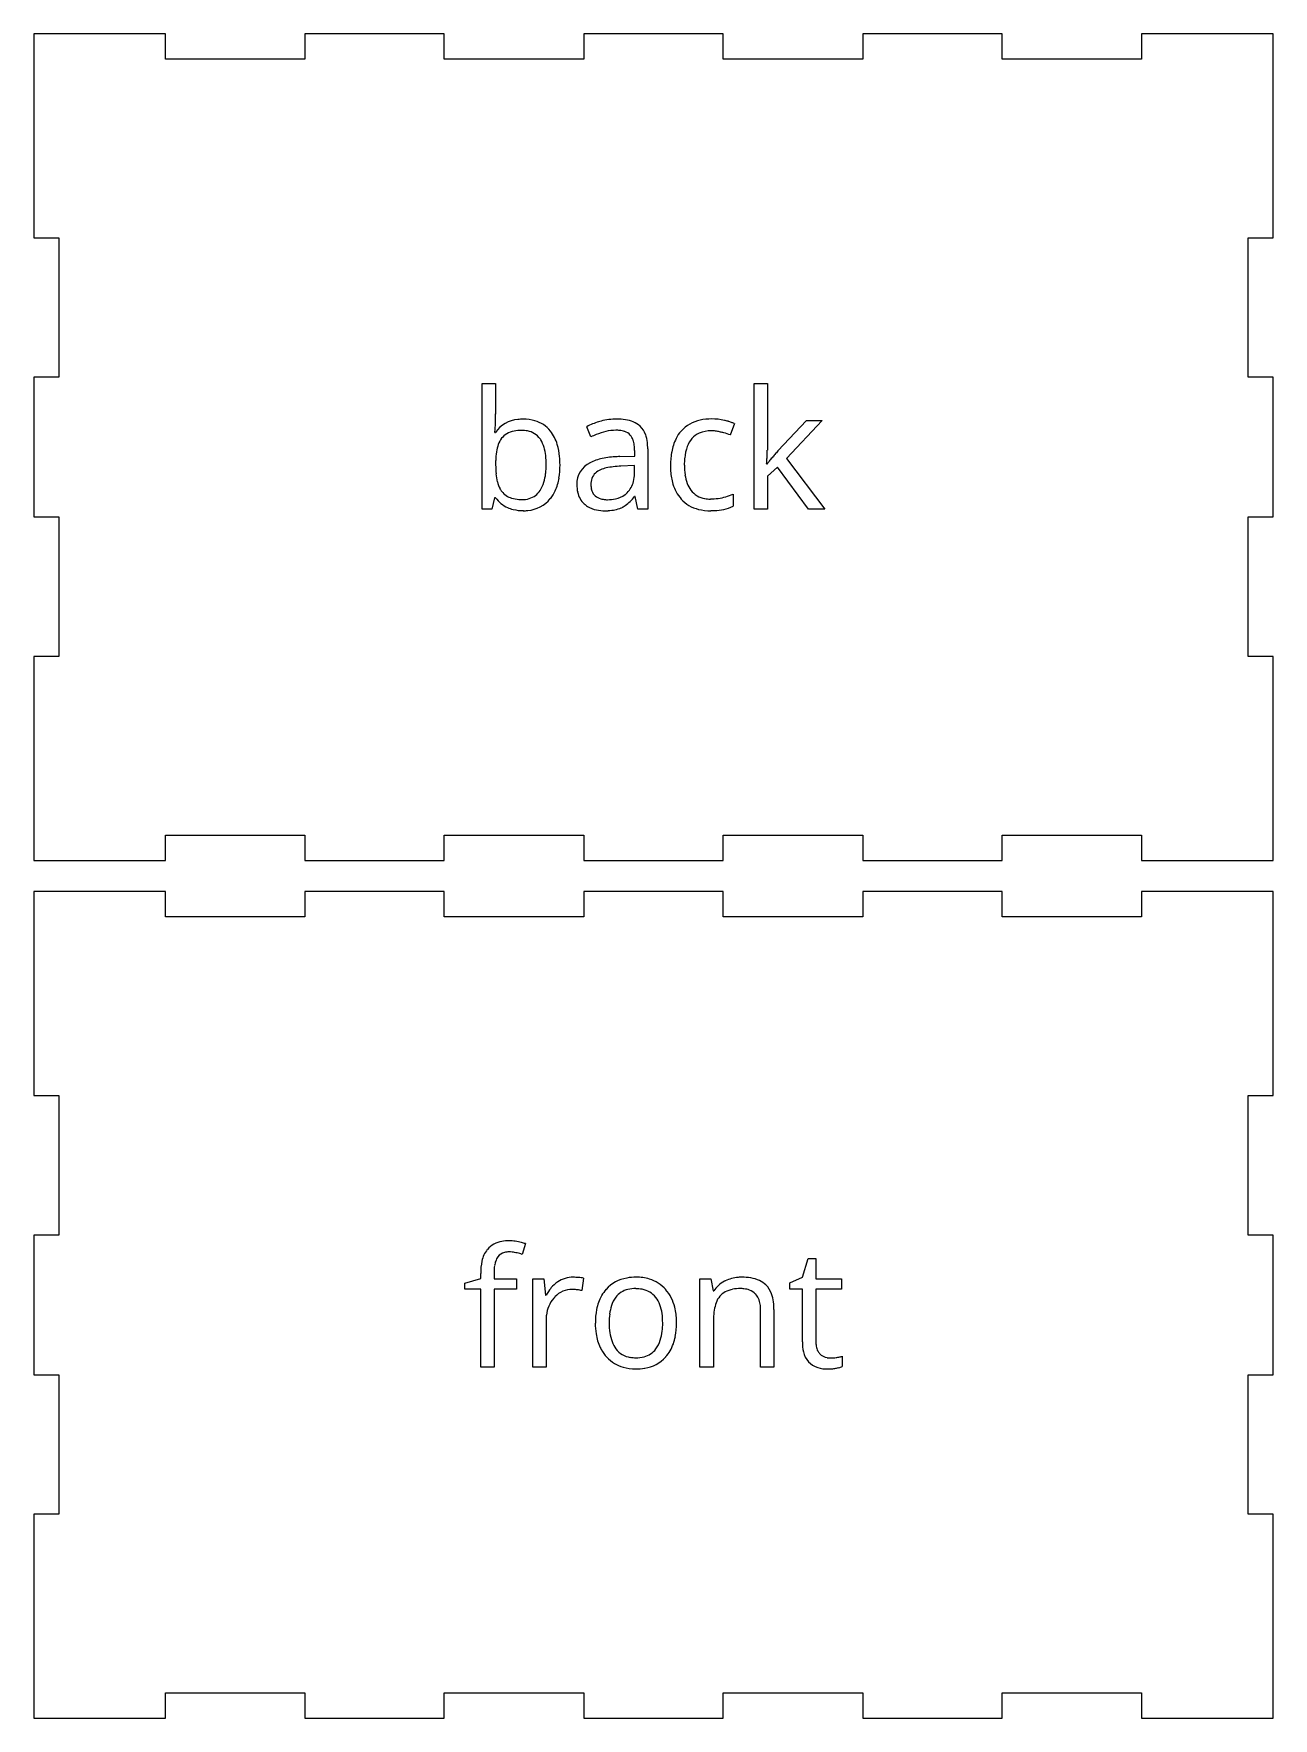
# Model space of a CAD drawing. Header units: millimetres. Extents: x 0 to 286, y 3 to 166.
# Drawn here: x 0 to 120, y 3 to 166 of the extents above; entities that cross this region are included whole.
import ezdxf

# ---------------------------------------------------------------- set-up
doc = ezdxf.new("R2010")
doc.units = ezdxf.units.MM

msp = doc.modelspace()

# ---------------------------------------------------------------- linework, layer by layer
at = {"layer": 'back_labelLayer'}
for p, q in [((43.41, 120), (43.41, 132.16)), ((43.41, 132.16), (44.71, 132.16)), ((44.71, 132.16), (44.71, 129.2)), ((69.73, 120), (69.73, 132.16)), ((69.73, 132.16), (71.02, 132.16)), ((71.02, 132.16), (71.02, 125.71)), ((44.65, 127.42), (44.71, 127.42)), ((53.94, 126.98), (53.54, 127.97)), ((67.83, 128.27), (67.43, 127.17)), ((72.04, 125.63), (74.8, 128.56)), ((76.34, 128.56), (72.88, 124.91)), ((74.8, 128.56), (76.34, 128.56)), ((58.18, 125.13), (58.18, 125.66)), ((59.45, 125.84), (59.45, 120)), ((56.73, 125.09), (58.18, 125.13)), ((58.15, 124.21), (56.85, 124.16)), ((58.15, 123.44), (58.15, 124.21)), ((70.95, 124.38), (71.02, 124.38)), ((71.99, 124.05), (71.02, 123.2)), ((75.02, 120), (71.99, 124.05)), ((72.88, 124.91), (76.59, 120)), ((71.02, 123.2), (71.02, 120)), ((44.62, 121.1), (44.34, 120)), ((44.71, 121.1), (44.62, 121.1)), ((58.23, 121.22), (58.16, 121.22)), ((58.48, 120), (58.23, 121.22)), ((67.7, 121.44), (67.7, 120.29)), ((44.34, 120), (43.41, 120)), ((59.45, 120), (58.48, 120)), ((71.02, 120), (69.73, 120)), ((76.59, 120), (75.02, 120))]:
    msp.add_line(p, q, dxfattribs=at)
for centre, radius, start, end in [((17.67, 129.18), 27.04, 358.1123, 0.0484), ((25.2, 128.93), 19.51, 355.7239, 358.1259), ((28.57, 128.7), 16.13, 355.4713, 355.6532), ((47.13, 125.74), 2.95, 95.1835, 145.1109), ((46.66, 125.8), 1.72, 120.1403, 142.4249), ((46.91, 125.34), 2.25, 100.4469, 119.6701), ((47.18, 123.97), 3.64, 89.5731, 100.7324), ((47.39, 124.27), 4.43, 89.8744, 96.8145), ((47.23, 124.62), 3, 78.6781, 90.375), ((47.44, 124.74), 3.96, 74.2393, 90.5624), ((47.48, 125.7), 1.89, 35.5408, 79.8011), ((47.7, 125.7), 2.97, 38.5631, 74.067), ((47.02, 125.18), 3.82, 16.4709, 38.4075), ((56.38, 122.71), 5.98, 106.3569, 118.335), ((57.74, 119.17), 8.69, 112.2123, 115.9641), ((56.89, 121.32), 6.37, 103.6227, 112.432), ((56.63, 121.92), 6.81, 104.5162, 106.549), ((56.44, 122.7), 6.01, 90.0715, 104.6521), ((56.39, 123.41), 4.22, 90.4484, 103.7665), ((56.37, 124.43), 3.2, 83.6507, 90.1753), ((56.47, 123.23), 5.48, 81.568, 90.3249), ((56.5, 125.5), 2.12, 70.5717, 83.9928), ((56.78, 126.26), 1.32, 42.7296, 71.038), ((56.79, 125.29), 3.39, 68.2273, 81.7494), ((56.66, 126.19), 1.45, 20.4094, 41.4479), ((57.23, 126.39), 2.21, 47.8683, 68.2934), ((57.3, 126.53), 2.05, 19.2331, 46.6741), ((56.11, 126.09), 3.33, 6.3379, 19.6815), ((65.36, 125.19), 3.58, 138.655, 152.6854), ((65.18, 125.31), 3.36, 101.4913, 138.3134), ((65.33, 125.37), 2.18, 114.4266, 161.6633), ((65.53, 124.69), 2.88, 88.7194, 112.5668), ((65.59, 123.63), 5.09, 89.5892, 102.1788), ((65.59, 124.7), 2.87, 87.6749, 89.9748), ((65.62, 122.87), 5.85, 77.7702, 89.9475), ((65.55, 123.86), 3.72, 81.691, 87.5079), ((65.31, 122.23), 5.36, 77.2999, 81.7345), ((64.99, 120.73), 6.89, 74.7802, 77.4498), ((65.3, 121.81), 5.77, 68.3295, 74.8831), ((65.51, 122.26), 6.47, 74.6797, 77.9578), ((66.11, 124.42), 4.22, 70.0946, 74.7386), ((66.68, 125.98), 2.56, 63.5034, 70.1861), ((66.95, 126.56), 1.92, 62.9274, 63.189), ((51.7, 124.45), 6.98, 171.0668, 177.8457), ((48.81, 124.92), 4.06, 160.8926, 171.2334), ((47.08, 125.53), 2.22, 143.3382, 161.256), ((47.27, 125.55), 2.15, 32.7033, 35.5243), ((46.69, 125.21), 2.82, 15.778, 32.0151), ((44.83, 124.67), 4.76, 6.1649, 16.0397), ((45.08, 124.57), 5.86, 5.1338, 16.7974), ((55.86, 125.89), 2.3, 7.8272, 20.6042), ((54.45, 125.68), 3.72, 359.6933, 8.0036), ((54.34, 125.86), 5.1, 359.8027, 6.6584), ((68.8, 124.27), 7.16, 169.8978, 180.3689), ((66.31, 124.73), 4.62, 153.0875, 170.1051), ((67.36, 124.58), 4.35, 160.1418, 175.1368), ((62.37, 125.73), 8.64, 358.274, 359.8927), ((92.86, 107.11), 27.86, 138.3417, 139.2878), ((54.7, 124.3), 9.99, 177.6177, 180.0426), ((53.29, 124.26), 8.57, 179.7763, 185.7075), ((41.95, 124.34), 7.66, 359.7681, 6.3095), ((42.18, 124.28), 7.43, 353.4935, 0.2206), ((43.35, 124.24), 7.6, 350.6563, 0.338), ((42.63, 124.31), 8.32, 359.8779, 5.4093), ((54.82, 122.46), 2.24, 115.4905, 182.3568), ((55.94, 120.4), 4.59, 101.3568, 117.0799), ((56.15, 120.83), 3.24, 102.7995, 113.2433), ((56.85, 116.18), 8.9, 92.4696, 101.7065), ((56.73, 118.35), 5.78, 96.3546, 102.9953), ((57.16, 114.64), 9.52, 91.8565, 96.4479), ((57.11, 112.42), 12.67, 91.7164, 92.9096), ((69.48, 124.22), 7.84, 179.9389, 183.9815), ((70.15, 124.26), 7.17, 174.531, 180.155), ((69.27, 124.21), 6.28, 179.7041, 188.0744), ((16.71, 128.16), 54.38, 356.0207, 356.055), ((28.86, 127.33), 42.19, 356.0329, 356.6443), ((45.59, 126.36), 25.44, 356.6325, 357.491), ((55.65, 125.91), 15.37, 357.5042, 358.3307), ((77.28, 119.95), 7.68, 142.3234, 144.7075), ((81.37, 116.79), 12.84, 140.4331, 142.3365), ((86.7, 112.41), 19.74, 139.2799, 140.4704), ((49.9, 123.91), 5.18, 185.5925, 194.2051), ((47.74, 123.35), 2.94, 193.943, 208.0218), ((46.53, 123.43), 2.98, 326.7105, 343.6662), ((44.8, 123.97), 4.79, 343.4171, 353.6369), ((46, 123.79), 4.92, 335.8306, 350.8255), ((55.84, 122.34), 3.26, 179.5457, 192.6949), ((55.99, 122.36), 2.05, 171.2122, 180.2058), ((55.79, 122.34), 1.85, 179.5266, 192.7787), ((55.33, 122.49), 1.38, 120.9734, 172.418), ((55.67, 121.98), 1.99, 113.5887, 121.6805), ((55.94, 123.14), 2.17, 314.1892, 347.427), ((54.86, 123.41), 3.29, 346.9178, 0.2825), ((54.02, 123.44), 4.13, 359.8182, 0.0001), ((67.37, 124.03), 5.72, 183.5914, 196.354), ((65.49, 123.46), 3.75, 196.0167, 221.1349), ((67, 123.88), 3.99, 187.9315, 200.3885), ((65.78, 123.43), 2.69, 200.4184, 216.6393), ((47.05, 122.77), 2.87, 215.585, 245.8362), ((46.86, 122.9), 1.96, 208.5537, 217.5605), ((46.79, 122.87), 1.88, 218.169, 253.8047), ((47.14, 123.95), 3.01, 253.1382, 266.8483), ((47.24, 125.1), 4.17, 266.3776, 270.0511), ((47.27, 123.51), 2.59, 269.3869, 285.8631), ((47.61, 122.93), 3.07, 274.064, 321.4081), ((47.46, 122.82), 1.87, 286.0163, 326.8497), ((47.17, 123.29), 3.65, 321.3161, 335.5436), ((54.74, 122.07), 2.13, 192.0828, 227.4521), ((55.16, 122.18), 1.21, 192.3265, 222.058), ((55.12, 122.16), 1.16, 222.5807, 229.2545), ((55.27, 122.36), 1.41, 229.7837, 254.2725), ((55.48, 123.06), 2.14, 253.9397, 266.4533), ((55.55, 123.83), 2.92, 266.0783, 270.0591), ((55.58, 124.48), 3.57, 269.5792, 282.0414), ((55.84, 123.33), 2.39, 281.7121, 306.4594), ((55.96, 123.14), 2.17, 306.9881, 313.8559), ((55.27, 123.21), 3.49, 304.8486, 314.8531), ((53.94, 124.55), 5.38, 314.7445, 321.7072), ((65.11, 123.18), 3.29, 221.7976, 256.8021), ((65.27, 123.06), 2.06, 216.9695, 261.3103), ((65.49, 124.11), 3.14, 260.136, 270.2692), ((65.48, 126.41), 5.43, 270.2658, 286.2892), ((65.15, 127.64), 6.7, 286.0461, 292.3654), ((47.26, 123.28), 3.42, 245.9802, 255.5456), ((47.38, 123.78), 3.93, 255.7755, 270.3185), ((47.4, 124.24), 4.4, 269.9225, 275.5481), ((54.8, 122.15), 2.23, 227.769, 237.805), ((54.99, 122.5), 2.63, 238.3273, 258.9184), ((55.27, 123.82), 3.98, 258.672, 270.4047), ((55.3, 125.68), 5.84, 269.9539, 273.149), ((55.4, 124.26), 4.41, 272.9335, 281.4139), ((55.68, 122.87), 2.99, 281.298, 293.7313), ((55.9, 122.31), 2.39, 294.3933, 304.7371), ((65.5, 124.69), 4.85, 256.4244, 270.489), ((65.54, 126.96), 7.11, 269.9655, 272.8643), ((65.65, 125.29), 5.44, 272.5981, 282.1878), ((66.03, 123.58), 3.69, 282.0344, 296.9455)]:
    msp.add_arc(centre, radius, start, end, dxfattribs=at)
at = {"layer": 'back_outsideCutPath'}
for p, q in [((0, 166), (0, 146.25)), ((12.75, 166), (0, 166)), ((12.75, 163.55), (12.75, 166)), ((39.75, 166), (26.25, 166)), ((26.25, 166), (26.25, 163.55)), ((39.75, 163.55), (39.75, 166)), ((66.75, 166), (53.25, 166)), ((53.25, 166), (53.25, 163.55)), ((66.75, 163.55), (66.75, 166)), ((93.75, 166), (80.25, 166)), ((80.25, 166), (80.25, 163.55)), ((93.75, 163.55), (93.75, 166)), ((120, 166), (107.25, 166)), ((107.25, 166), (107.25, 163.55)), ((120, 159.75), (120, 166)), ((26.25, 163.55), (12.75, 163.55)), ((53.25, 163.55), (39.75, 163.55)), ((80.25, 163.55), (66.75, 163.55)), ((107.25, 163.55), (93.75, 163.55)), ((120, 146.25), (120, 159.75)), ((0, 146.25), (2.45, 146.25)), ((2.45, 146.25), (2.45, 132.75)), ((117.55, 132.75), (117.55, 146.25)), ((117.55, 146.25), (120, 146.25)), ((2.45, 132.75), (0, 132.75)), ((0, 132.75), (0, 119.25)), ((120, 132.75), (117.55, 132.75)), ((120, 119.25), (120, 132.75)), ((0, 119.25), (2.45, 119.25)), ((2.45, 119.25), (2.45, 105.75)), ((117.55, 105.75), (117.55, 119.25)), ((117.55, 119.25), (120, 119.25)), ((2.45, 105.75), (0, 105.75)), ((0, 105.75), (0, 92.25)), ((120, 105.75), (117.55, 105.75)), ((120, 86), (120, 105.75)), ((0, 92.25), (0, 86)), ((12.75, 86), (12.75, 88.45)), ((12.75, 88.45), (26.25, 88.45)), ((26.25, 88.45), (26.25, 86)), ((39.75, 86), (39.75, 88.45)), ((39.75, 88.45), (53.25, 88.45)), ((53.25, 88.45), (53.25, 86)), ((66.75, 86), (66.75, 88.45)), ((66.75, 88.45), (80.25, 88.45)), ((80.25, 88.45), (80.25, 86)), ((93.75, 86), (93.75, 88.45)), ((93.75, 88.45), (107.25, 88.45)), ((107.25, 88.45), (107.25, 86)), ((0, 86), (12.75, 86)), ((26.25, 86), (39.75, 86)), ((53.25, 86), (66.75, 86)), ((80.25, 86), (93.75, 86)), ((107.25, 86), (120, 86))]:
    msp.add_line(p, q, dxfattribs=at)
at = {"layer": 'front_labelLayer'}
for p, q in [((47.62, 48.93), (47.29, 47.89)), ((74.42, 45.68), (74.96, 47.5)), ((74.96, 47.5), (75.71, 47.5)), ((75.71, 47.5), (75.71, 45.52)), ((43.27, 45.57), (43.27, 46.04)), ((44.57, 46.07), (44.57, 45.52)), ((73.19, 45.14), (74.42, 45.68)), ((41.74, 45.1), (43.27, 45.57)), ((41.74, 44.51), (41.74, 45.1)), ((43.27, 44.51), (41.74, 44.51)), ((43.27, 36.96), (43.27, 44.51)), ((44.57, 45.52), (46.75, 45.52)), ((46.75, 44.51), (44.57, 44.51)), ((44.57, 44.51), (44.57, 36.96)), ((46.75, 45.52), (46.75, 44.51)), ((48.31, 36.96), (48.31, 45.52)), ((48.31, 45.52), (49.38, 45.52)), ((49.38, 45.52), (49.53, 43.93)), ((53.24, 45.58), (53.06, 44.38)), ((64.5, 36.96), (64.5, 45.52)), ((64.5, 45.52), (65.56, 45.52)), ((65.56, 45.52), (65.77, 44.35)), ((65.77, 44.35), (65.83, 44.35)), ((73.19, 44.51), (73.19, 45.14)), ((74.42, 44.51), (73.19, 44.51)), ((74.42, 39.42), (74.42, 44.51)), ((75.71, 45.52), (78.2, 45.52)), ((78.2, 44.51), (75.71, 44.51)), ((75.71, 44.51), (75.71, 39.47)), ((78.2, 45.52), (78.2, 44.51)), ((49.53, 43.93), (49.59, 43.93)), ((70.36, 36.96), (70.36, 42.5)), ((71.66, 42.54), (71.66, 36.96)), ((49.61, 41.55), (49.61, 36.96)), ((65.8, 41.45), (65.8, 36.96)), ((78.26, 38.03), (78.26, 37.04)), ((44.57, 36.96), (43.27, 36.96)), ((49.61, 36.96), (48.31, 36.96)), ((65.8, 36.96), (64.5, 36.96)), ((71.66, 36.96), (70.36, 36.96))]:
    msp.add_line(p, q, dxfattribs=at)
for centre, radius, start, end in [((45.65, 46.89), 2.27, 98.2552, 139.6203), ((46, 45.26), 3.94, 89.6697, 99.9314), ((46.01, 45.02), 4.18, 81.5641, 89.7017), ((45.71, 42.97), 6.25, 75.974, 81.6565), ((45.21, 40.89), 8.39, 73.2964, 76.0946), ((46.05, 46.68), 2.72, 141.7434, 168.2322), ((46.15, 46.78), 1.5, 145.0689, 162.1802), ((45.83, 46.99), 1.12, 102.7677, 144.338), ((45.99, 46.38), 1.75, 89.4859, 103.4197), ((45.99, 45.34), 2.79, 83.0761, 89.7927), ((45.82, 43.97), 4.17, 76.5183, 83.0217), ((45.34, 41.9), 6.3, 71.9614, 76.5918), ((48.53, 46.1), 5.26, 167.5776, 180.6587), ((49.01, 46.15), 4.45, 171.6528, 178.4383), ((50.69, 46.08), 6.12, 178.1973, 180.0232), ((47.24, 46.42), 2.65, 161.8438, 171.7847), ((52.2, 43.09), 2.59, 89.6797, 124.4406), ((52.23, 39.72), 5.95, 84.9923, 90.1281), ((52.37, 41.32), 4.35, 78.4891, 85.0266), ((58.29, 40.64), 5.04, 89.7326, 100.076), ((58.36, 41.32), 4.36, 73.5223, 90.5692), ((68.46, 42.16), 3.51, 94.3227, 115.5454), ((68.55, 41.43), 4.25, 89.9578, 94.7109), ((68.58, 40.56), 5.12, 80.5585, 90.3538), ((53.41, 41.78), 4.38, 139.4139, 150.6033), ((52.62, 42.46), 3.35, 124.2321, 139.4161), ((52.11, 42.25), 2.25, 89.6335, 137.0881), ((52.12, 41.45), 3.04, 87.3436, 89.966), ((52.07, 40.52), 3.98, 81.5884, 87.1917), ((51.82, 38.8), 5.72, 77.4454, 81.636), ((58.08, 42.12), 3.58, 138.176, 150.2287), ((57.96, 42.21), 3.43, 99.1759, 137.9833), ((57.99, 42.48), 2.07, 103.4685, 142.3119), ((58.25, 41.49), 3.09, 89.4806, 103.8805), ((58.3, 41.3), 3.27, 79.3454, 90.3175), ((58.54, 42.41), 2.13, 37.9578, 80.4006), ((58.62, 42.25), 3.4, 41.1446, 73.2134), ((58.13, 41.83), 4.04, 13.5014, 41.0703), ((68.05, 42.94), 2.63, 116.9443, 147.6526), ((67.81, 42.65), 1.83, 118.544, 139.1927), ((68.32, 42.49), 3.16, 115.8072, 117.6069), ((68.09, 42.1), 2.44, 100.1176, 118.1603), ((68.37, 40.65), 3.93, 89.5933, 100.3718), ((68.4, 41.14), 3.44, 84.0198, 90.1511), ((68.53, 42.24), 2.32, 71.0828, 84.3691), ((68.82, 43.05), 1.46, 43.3791, 71.5386), ((68.9, 42.41), 3.24, 65.1094, 80.7638), ((68.75, 43.02), 1.54, 22.7024, 42.342), ((69.28, 43.24), 2.33, 46.5585, 64.8782), ((69.31, 43.32), 2.25, 19.3849, 45.5997), ((68.01, 42.84), 3.64, 6.9634, 19.8363), ((52.58, 41.71), 2.96, 138.9576, 174.5422), ((52.66, 41.63), 3.07, 135.621, 138.8378), ((61.1, 41.29), 6.73, 169.2443, 180.3881), ((58.81, 41.74), 4.4, 150.7112, 169.4695), ((60.08, 41.59), 4.36, 162.0653, 173.1675), ((58.49, 42.12), 2.68, 142.9026, 162.3749), ((58.11, 42.1), 2.67, 20.0257, 37.4351), ((56.79, 41.62), 4.08, 7.744, 20.069), ((56.24, 41.33), 5.99, 1.1277, 13.88), ((71.93, 41.55), 6.13, 171.1766, 178.3217), ((69.53, 41.94), 3.69, 159.9534, 171.3801), ((68.05, 42.49), 2.12, 140.1519, 160.3146), ((68.06, 42.73), 2.29, 8.4932, 22.658), ((66.7, 42.52), 3.67, 359.6714, 8.6877), ((66, 42.57), 5.66, 359.7632, 7.2116), ((53.54, 41.56), 3.94, 173.6908, 180.0883), ((60.85, 41.22), 6.49, 179.7745, 189.0933), ((62.56, 41.28), 6.85, 173.0086, 180.2464), ((62.27, 41.21), 6.57, 179.706, 187.9161), ((54.42, 41.28), 6.47, 359.7076, 7.8973), ((54.06, 41.22), 6.83, 353.5363, 0.2014), ((55.53, 41.2), 6.7, 349.1762, 0.3863), ((54.62, 41.25), 7.61, 359.9918, 1.5421), ((74.11, 41.45), 8.31, 178.0811, 180.0237), ((59.18, 40.94), 4.8, 188.9103, 205.3171), ((59.87, 40.87), 4.13, 187.764, 200.0977), ((58.54, 40.38), 2.72, 200.0846, 216.9132), ((58, 40.42), 2.78, 323.0089, 342.639), ((56.41, 40.94), 4.46, 342.3616, 353.7538), ((57.79, 40.75), 4.4, 330.2507, 349.4116), ((78.49, 39.37), 4.08, 179.3551, 192.8478), ((78.33, 39.46), 2.61, 179.6417, 189.7506), ((58.69, 40.73), 4.26, 205.6561, 208.446), ((58.05, 40.34), 3.51, 207.7947, 238.6758), ((58.05, 40.03), 2.13, 217.3009, 261.7099), ((58.28, 41.11), 3.22, 260.5033, 270.2477), ((58.32, 40.9), 3.01, 269.4482, 284.7256), ((58.56, 40.01), 2.1, 284.5662, 322.6334), ((58.61, 40.29), 3.46, 278.8959, 317.9979), ((58.48, 40.39), 3.62, 318.144, 329.7567), ((76.45, 38.82), 1.96, 190.3818, 253.8772), ((77.4, 39.29), 1.68, 189.5479, 205.7874), ((77.03, 39.12), 1.26, 206.1294, 221.4084), ((76.98, 39.09), 1.2, 221.5949, 262.3505), ((77.08, 39.6), 1.73, 261.3266, 270.1913), ((77.1, 42.13), 4.26, 269.8804, 278.3028), ((77.14, 41.8), 3.92, 278.4153, 279.008), ((76.66, 44.85), 7.02, 278.9591, 280.5104), ((77.12, 42.41), 4.53, 280.4847, 282.627), ((77.52, 40.63), 2.71, 282.5876, 285.5796), ((77.72, 39.9), 1.95, 285.724, 286.2555), ((58.09, 40.43), 3.61, 238.8116, 253.2428), ((58.23, 40.97), 4.16, 253.5437, 270.4182), ((58.28, 41.84), 5.04, 269.7503, 279.8033), ((76.85, 40.19), 3.39, 253.7848, 270.8853), ((76.9, 40.13), 3.32, 270.0031, 270.7604), ((76.88, 40.84), 4.04, 270.8933, 275.5483), ((76.73, 42.41), 5.62, 275.5261, 279.294), ((76.87, 41.65), 4.85, 279.1861, 280.1144), ((77.08, 40.48), 3.65, 280.007, 283.3734), ((77.41, 39.12), 2.26, 283.307, 288.1197), ((77.72, 38.19), 1.28, 287.9889, 295.3048)]:
    msp.add_arc(centre, radius, start, end, dxfattribs=at)
at = {"layer": 'front_outsideCutPath'}
for p, q in [((0, 83), (0, 63.25)), ((12.75, 83), (0, 83)), ((12.75, 80.55), (12.75, 83)), ((39.75, 83), (26.25, 83)), ((26.25, 83), (26.25, 80.55)), ((39.75, 80.55), (39.75, 83)), ((66.75, 83), (53.25, 83)), ((53.25, 83), (53.25, 80.55)), ((66.75, 80.55), (66.75, 83)), ((93.75, 83), (80.25, 83)), ((80.25, 83), (80.25, 80.55)), ((93.75, 80.55), (93.75, 83)), ((120, 83), (107.25, 83)), ((107.25, 83), (107.25, 80.55)), ((120, 76.75), (120, 83)), ((26.25, 80.55), (12.75, 80.55)), ((53.25, 80.55), (39.75, 80.55)), ((80.25, 80.55), (66.75, 80.55)), ((107.25, 80.55), (93.75, 80.55)), ((120, 63.25), (120, 76.75)), ((0, 63.25), (2.45, 63.25)), ((2.45, 63.25), (2.45, 49.75)), ((117.55, 49.75), (117.55, 63.25)), ((117.55, 63.25), (120, 63.25)), ((2.45, 49.75), (0, 49.75)), ((0, 49.75), (0, 36.25)), ((120, 49.75), (117.55, 49.75)), ((120, 36.25), (120, 49.75)), ((0, 36.25), (2.45, 36.25)), ((2.45, 36.25), (2.45, 22.75)), ((117.55, 22.75), (117.55, 36.25)), ((117.55, 36.25), (120, 36.25)), ((2.45, 22.75), (0, 22.75)), ((0, 22.75), (0, 9.25)), ((120, 22.75), (117.55, 22.75)), ((120, 3), (120, 22.75)), ((0, 9.25), (0, 3)), ((12.75, 3), (12.75, 5.45)), ((12.75, 5.45), (26.25, 5.45)), ((26.25, 5.45), (26.25, 3)), ((39.75, 3), (39.75, 5.45)), ((39.75, 5.45), (53.25, 5.45)), ((53.25, 5.45), (53.25, 3)), ((66.75, 3), (66.75, 5.45)), ((66.75, 5.45), (80.25, 5.45)), ((80.25, 5.45), (80.25, 3)), ((93.75, 3), (93.75, 5.45)), ((93.75, 5.45), (107.25, 5.45)), ((107.25, 5.45), (107.25, 3)), ((0, 3), (12.75, 3)), ((26.25, 3), (39.75, 3)), ((53.25, 3), (66.75, 3)), ((80.25, 3), (93.75, 3)), ((107.25, 3), (120, 3))]:
    msp.add_line(p, q, dxfattribs=at)

doc.saveas('drawing.dxf')
